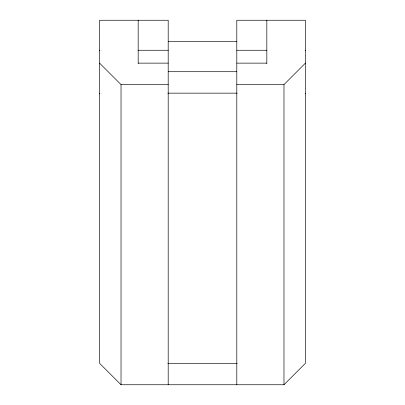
<?xml version="1.0" encoding="UTF-8"?>
<svg xmlns="http://www.w3.org/2000/svg" width="405" height="405" viewBox="0 0 405 405"><rect width="100%" height="100%" fill="white"/><g stroke="black" fill="none" stroke-linecap="round" stroke-linejoin="round"><path stroke-width="0.61" d="M168.196 384.75L168.196 20.25L99.584 20.25L99.584 363.31L121.024 384.75L283.976 384.75L283.976 84.574L305.416 63.134M283.976 384.75L305.416 363.31L305.416 20.25L236.803 20.25L236.803 384.75M99.584 50.574L99.878 50.448M99.584 93.454L99.878 93.332M168.196 41.69L236.803 41.69M138.176 50.266L168.196 50.266M236.803 50.266L266.824 50.266M138.176 63.134L168.196 63.134M236.803 63.134L266.824 63.134M168.196 71.71L236.803 71.71M99.584 63.134L121.024 84.574L168.196 84.574M236.803 84.574L283.976 84.574M167.817 93.15L237.183 93.15M167.817 363.31L237.183 363.31M305.122 50.448L305.416 50.574M305.122 93.332L305.416 93.454M266.824 20.25L266.824 63.509M138.176 20.25L138.176 63.509M121.024 84.574L121.024 384.75"/></g></svg>
